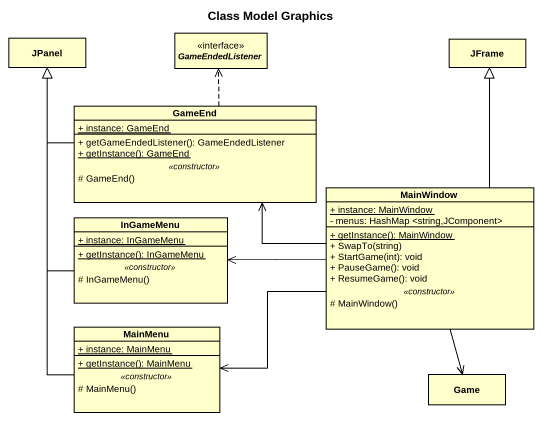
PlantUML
@startuml
title Class Model Graphics
hide circle
hide empty members
skinparam classAttributeIconSize 0
class JPanel
interface GameEndedListener
class JFrame
class GameEnd {
  {static} + instance: GameEnd
  --
  + getGameEndedListener(): GameEndedListener
  {static} + getInstance(): GameEnd
  .. <<constructor>> ..
  # GameEnd()
}
class InGameMenu {
  {static} + instance: InGameMenu
  --
  {static} + getInstance(): InGameMenu
  .. <<constructor>> ..
  # InGameMenu()
}
class MainWindow {
  {static} + instance: MainWindow
  - menus: HashMap <string,JComponent>
  --
  {static} + getInstance(): MainWindow
  + SwapTo(string)
  + StartGame(int): void
  + PauseGame(): void
  + ResumeGame(): void
  .. <<constructor>> ..
  # MainWindow()
}
class MainMenu {
  {static} + instance: MainMenu
  --
  {static} + getInstance(): MainMenu
  .. <<constructor>> ..
  # MainMenu()
}
class Game
GameEnd -up-|> JPanel
GameEnd .up.> GameEndedListener
InGameMenu -up-|> JPanel
MainWindow -up-|> JFrame
MainWindow -left-> GameEnd
MainWindow -left-> InGameMenu
MainWindow -left-> MainMenu
MainWindow --> Game
MainMenu -up-|> JPanel
@enduml
